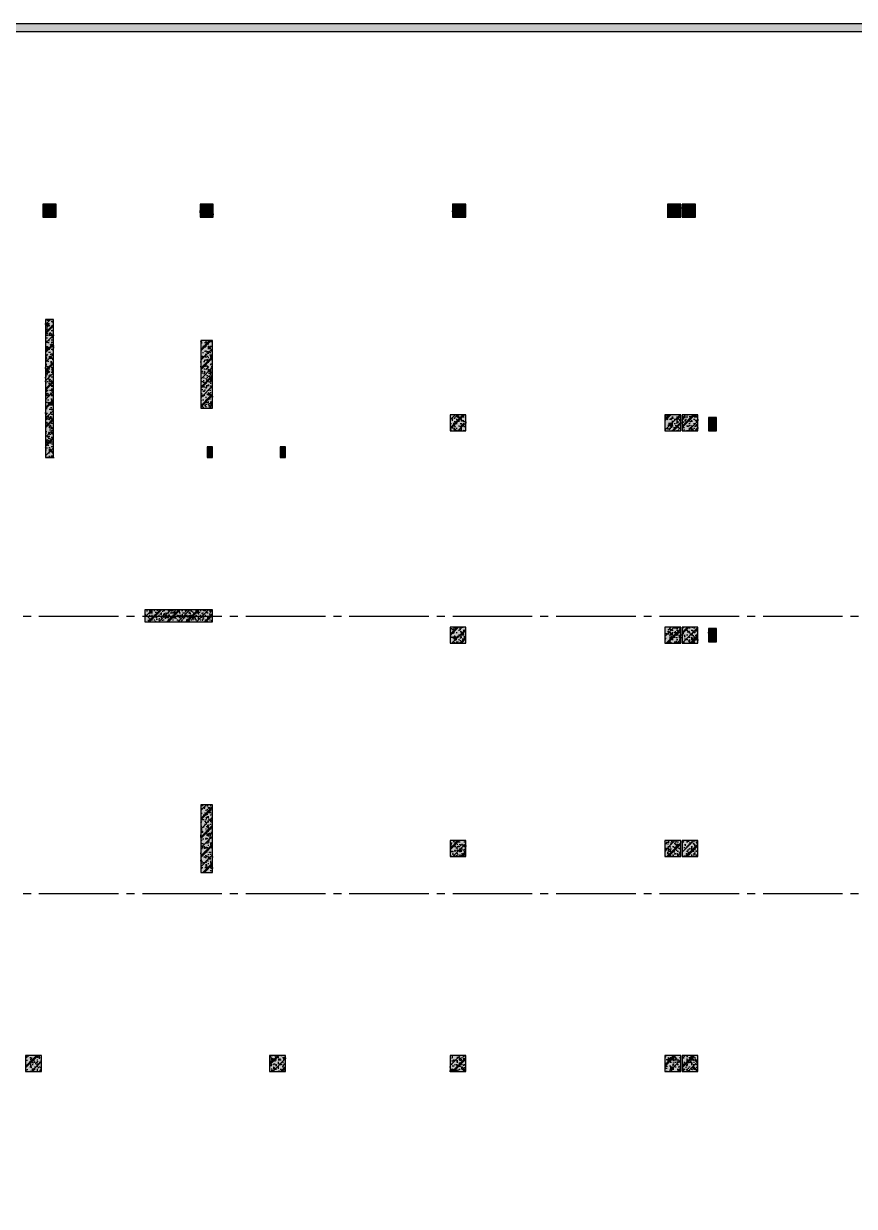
# Model space of a CAD drawing. Header units: millimetres. Extents: x 379264 to 1158416, y -283062 to 356890.
# Drawn here: x 449186 to 480506, y 214030 to 258617 of the extents above; entities that cross this region are included whole.
import ezdxf
from ezdxf.enums import TextEntityAlignment as Align

# ---------------------------------------------------------------- set-up
doc = ezdxf.new("R2010")
doc.units = ezdxf.units.MM
doc.linetypes.add('MB_Luoi truc$0$Center101', pattern=[13, 10, -1, 1, -1])
for name, color, linetype in [('mb_cot ham 2$0$Concrete Hatch', 218, 'Continuous'), ('mb_cot ham 2$0$Concrete Line', 6, 'Continuous'), ('mb_cot ham 2$0$Concrete Solid', 216, 'Continuous'), ('MB_Luoi truc$0$Grid', 34, 'Continuous'), ('MB_Luoi truc$0$Grid Line', 251, 'MB_Luoi truc$0$Center101')]:
    doc.layers.add(name, color=color, linetype=linetype)
doc.styles.add('MB_Luoi truc$0$Grid A-F$0$VNI-HelveCB', font='VHELVCB_0.TTF')

# ---------------------------------------------------------------- blocks, each defined once
blk = doc.blocks.new('*U1596')
at = {"layer": 'MB_Luoi truc$0$Grid Line'}
blk.add_line((0, 0), (0, 438), dxfattribs=at)
at = {"layer": 'MB_Luoi truc$0$Grid', "lineweight": -2, "style": 'MB_Luoi truc$0$Grid A-F$0$VNI-HelveCB'}
for tag, p in [('GRIDSUB', (0, 447)), ('GRID', (0, -9))]:
    blk.add_attdef(tag, text='', height=5, dxfattribs=at).set_placement(p, align=Align.MIDDLE)
blk = doc.blocks.new('*U1649')
at = {"layer": 'mb_cot ham 2$0$Concrete Hatch'}
h = blk.add_hatch(dxfattribs=at)
h.set_pattern_fill('CONCRETE', color=256, scale=50, style=0, pattern_type=2)
h.set_pattern_definition([(45, (-250, -150), (-176.78, 176.78), []), (45, (-250, -100), (-353.55, 353.55), []), (50, (-250, -150), (358.63, -31.38), [37.5, -412.5]), (355, (-250, -150), (-69.38, 376.1), [30, -330]), (100.45, (-220.1, -152.6), (289.25, 344.72), [31.87, -350.57]), (46.18, (-250, -50), (533.62, -82.76), [56.25, -618.75]), (96.64, (-205.53, -56.9), (467.33, 487.06), [47.8, -525.86]), (351.18, (-250, -50), (467.33, 487.06), [45, -495]), (21, (-200, -75), (298.45, -201.31), [37.5, -412.5]), (326, (-200, -75), (121.66, 362.58), [30, -330]), (71.45, (-175.13, -91.78), (420.1, 161.27), [31.87, -350.57]), (37.5, (-250, -150), (6.08, 166.447), [0, -326, 0, -335, 0, -331.25]), (7.5, (-250, -150), (131.535, 197.206), [0, -191, 0, -318.5, 0, -126.25]), (327.5, (-361.5, -150), (266.91, -11.277), [0, -125, 0, -390, 0, -517.5]), (317.5, (-411.5, -150), (291.59, 50.05), [0, -162.5, 0, -259, 0, -367.5]), (0, (-75, 25), (0, 875), [87.5, -787.5]), (0, (187.5, 200), (0, 875), [87.5, -787.5]), (0, (12.5, 550), (0, 875), [87.5, -350, 87.5, -350]), (90, (-75, 25), (-875, 5e-14), [87.5, -787.5]), (90, (12.5, 550), (-875, 5e-14), [87.5, -787.5]), (90, (275, 200), (-875, 5e-14), [87.5, -787.5]), (90, (450, 462.5), (-875, 5e-14), [87.5, -787.5]), (135, (12.5, 25), (-875, 9e-14), [123.76, -1113.7]), (135, (100, 550), (-875, 9e-14), [123.76, -1113.7]), (45, (187.5, 200), (9e-14, 875), [123.76, -247.49, 123.76, -742.46]), (0, (-425, -150), (87.5, 87.5), [-175, 0])])
h.paths.add_polyline_path([(-400, 250), (-400, -350), (200, -350), (200, 250)])
at = {"layer": 'mb_cot ham 2$0$Concrete Solid'}
blk.add_hatch(color=256, dxfattribs=at).paths.add_polyline_path([(-400, 250), (-400, -350), (200, -350), (200, 250)])
at = {"layer": 'mb_cot ham 2$0$Concrete Line'}
blk.add_lwpolyline([(-400, 250), (-400, -350), (200, -350), (200, 250)], close=True, dxfattribs=at)
blk = doc.blocks.new('*U1647')
at = {"layer": 'mb_cot ham 2$0$Concrete Hatch'}
h = blk.add_hatch(dxfattribs=at)
h.set_pattern_fill('CONCRETE', color=256, scale=50, style=0, pattern_type=2)
h.set_pattern_definition([(45, (-150, -150), (-176.78, 176.78), []), (45, (-150, -100), (-353.55, 353.55), []), (50, (-150, -150), (358.63, -31.38), [37.5, -412.5]), (355, (-150, -150), (-69.38, 376.1), [30, -330]), (100.45, (-120.1, -152.6), (289.25, 344.72), [31.87, -350.57]), (46.18, (-150, -50), (533.6, -82.76), [56.25, -618.75]), (96.64, (-105.53, -56.9), (467.33, 487.06), [47.8, -525.86]), (351.18, (-150, -50), (467.33, 487.06), [45, -495]), (21, (-100, -75), (298.45, -201.3), [37.5, -412.5]), (326, (-100, -75), (121.66, 362.58), [30, -330]), (71.45, (-75.13, -91.78), (420.1, 161.27), [31.87, -350.57]), (37.5, (-150, -150), (6.08, 166.447), [0, -326, 0, -335, 0, -331.25]), (7.5, (-150, -150), (131.535, 197.206), [0, -191, 0, -318.5, 0, -126.25]), (327.5, (-261.5, -150), (266.91, -11.277), [0, -125, 0, -390, 0, -517.5]), (317.5, (-311.5, -150), (291.59, 50.05), [0, -162.5, 0, -259, 0, -367.5]), (0, (25, 25), (0, 875), [87.5, -787.5]), (0, (287.5, 200), (0, 875), [87.5, -787.5]), (0, (112.5, 550), (0, 875), [87.5, -350, 87.5, -350]), (90, (25, 25), (-875, 5e-14), [87.5, -787.5]), (90, (112.5, 550), (-875, 5e-14), [87.5, -787.5]), (90, (375, 200), (-875, 5e-14), [87.5, -787.5]), (90, (550, 462.5), (-875, 5e-14), [87.5, -787.5]), (135, (112.5, 25), (-875, 9e-14), [123.76, -1113.7]), (135, (200, 550), (-875, 9e-14), [123.76, -1113.7]), (45, (287.5, 200), (9e-14, 875), [123.76, -247.49, 123.76, -742.46]), (0, (-325, -150), (87.5, 87.5), [-175, 0])])
h.paths.add_polyline_path([(-300, 200), (-300, -300), (200, -300), (200, 200)])
at = {"layer": 'mb_cot ham 2$0$Concrete Solid'}
blk.add_hatch(color=256, dxfattribs=at).paths.add_polyline_path([(-300, 200), (-300, -300), (200, -300), (200, 200)])
at = {"layer": 'mb_cot ham 2$0$Concrete Line'}
blk.add_lwpolyline([(-300, 200), (-300, -300), (200, -300), (200, 200)], close=True, dxfattribs=at)
blk = doc.blocks.new('*U1650')
at = {"layer": 'mb_cot ham 2$0$Concrete Hatch'}
h = blk.add_hatch(dxfattribs=at)
h.set_pattern_fill('CONCRETE', color=256, scale=50, style=0, pattern_type=2)
h.set_pattern_definition([(45, (-50, -250), (-176.78, 176.78), []), (45, (-50, -200), (-353.55, 353.55), []), (50, (-50, -250), (358.63, -31.38), [37.5, -412.5]), (355, (-50, -250), (-69.38, 376.1), [30, -330]), (100.45, (-20.1, -252.6), (289.25, 344.72), [31.87, -350.57]), (46.18, (-50, -150), (533.62, -82.76), [56.25, -618.75]), (96.64, (-5.53, -156.9), (467.33, 487.06), [47.8, -525.86]), (351.18, (-50, -150), (467.33, 487.06), [45, -495]), (21, (0, -175), (298.45, -201.31), [37.5, -412.5]), (326, (0, -175), (121.66, 362.58), [30, -330]), (71.45, (24.87, -191.78), (420.1, 161.27), [31.87, -350.57]), (37.5, (-50, -250), (6.08, 166.447), [0, -326, 0, -335, 0, -331.25]), (7.5, (-50, -250), (131.535, 197.206), [0, -191, 0, -318.5, 0, -126.25]), (327.5, (-161.5, -250), (266.91, -11.277), [0, -125, 0, -390, 0, -517.5]), (317.5, (-211.5, -250), (291.59, 50.05), [0, -162.5, 0, -259, 0, -367.5]), (0, (125, -75), (0, 875), [87.5, -787.5]), (0, (387.5, 100), (0, 875), [87.5, -787.5]), (0, (212.5, 450), (0, 875), [87.5, -350, 87.5, -350]), (90, (125, -75), (-875, 5e-14), [87.5, -787.5]), (90, (212.5, 450), (-875, 5e-14), [87.5, -787.5]), (90, (475, 100), (-875, 5e-14), [87.5, -787.5]), (90, (650, 362.5), (-875, 5e-14), [87.5, -787.5]), (135, (212.5, -75), (-875, 9e-14), [123.76, -1113.7]), (135, (300, 450), (-875, 9e-14), [123.76, -1113.7]), (45, (387.5, 100), (9e-14, 875), [123.76, -247.49, 123.76, -742.46]), (0, (-225, -250), (87.5, 87.5), [-175, 0])])
h.paths.add_polyline_path([(-300, 200), (-300, -400), (300, -400), (300, 200)])
at = {"layer": 'mb_cot ham 2$0$Concrete Solid'}
blk.add_hatch(color=256, dxfattribs=at).paths.add_polyline_path([(-300, 200), (-300, -400), (300, -400), (300, 200)])
at = {"layer": 'mb_cot ham 2$0$Concrete Line'}
blk.add_lwpolyline([(-300, 200), (-300, -400), (300, -400), (300, 200)], close=True, dxfattribs=at)
blk = doc.blocks.new('*U1651')
at = {"layer": 'mb_cot ham 2$0$Concrete Hatch'}
h = blk.add_hatch(dxfattribs=at)
h.set_pattern_fill('CONCRETE', color=256, scale=50, style=0, pattern_type=2)
h.set_pattern_definition([(45, (-150, -250), (-176.78, 176.78), []), (45, (-150, -200), (-353.55, 353.55), []), (50, (-150, -250), (358.63, -31.38), [37.5, -412.5]), (355, (-150, -250), (-69.38, 376.1), [30, -330]), (100.45, (-120.1, -252.6), (289.25, 344.72), [31.87, -350.57]), (46.18, (-150, -150), (533.62, -82.76), [56.25, -618.75]), (96.64, (-105.53, -156.9), (467.33, 487.06), [47.8, -525.86]), (351.18, (-150, -150), (467.33, 487.06), [45, -495]), (21, (-100, -175), (298.45, -201.31), [37.5, -412.5]), (326, (-100, -175), (121.66, 362.58), [30, -330]), (71.45, (-75.13, -191.78), (420.1, 161.27), [31.87, -350.57]), (37.5, (-150, -250), (6.08, 166.447), [0, -326, 0, -335, 0, -331.25]), (7.5, (-150, -250), (131.535, 197.206), [0, -191, 0, -318.5, 0, -126.25]), (327.5, (-261.5, -250), (266.91, -11.277), [0, -125, 0, -390, 0, -517.5]), (317.5, (-311.5, -250), (291.59, 50.05), [0, -162.5, 0, -259, 0, -367.5]), (0, (25, -75), (0, 875), [87.5, -787.5]), (0, (287.5, 100), (0, 875), [87.5, -787.5]), (0, (112.5, 450), (0, 875), [87.5, -350, 87.5, -350]), (90, (25, -75), (-875, 5e-14), [87.5, -787.5]), (90, (112.5, 450), (-875, 5e-14), [87.5, -787.5]), (90, (375, 100), (-875, 5e-14), [87.5, -787.5]), (90, (550, 362.5), (-875, 5e-14), [87.5, -787.5]), (135, (112.5, -75), (-875, 9e-14), [123.76, -1113.7]), (135, (200, 450), (-875, 9e-14), [123.76, -1113.7]), (45, (287.5, 100), (9e-14, 875), [123.76, -247.49, 123.76, -742.46]), (0, (-325, -250), (87.5, 87.5), [-175, 0])])
h.paths.add_polyline_path([(-350, 200), (-350, -400), (250, -400), (250, 200)])
at = {"layer": 'mb_cot ham 2$0$Concrete Solid'}
blk.add_hatch(color=256, dxfattribs=at).paths.add_polyline_path([(-350, 200), (-350, -400), (250, -400), (250, 200)])
at = {"layer": 'mb_cot ham 2$0$Concrete Line'}
blk.add_lwpolyline([(-350, 200), (-350, -400), (250, -400), (250, 200)], close=True, dxfattribs=at)
blk = doc.blocks.new('*U1608')
at = {"layer": 'mb_cot ham 2$0$Concrete Hatch'}
h = blk.add_hatch(dxfattribs=at)
h.set_pattern_fill('CONCRETE', color=256, scale=50, style=0, pattern_type=2)
h.set_pattern_definition([(45, (150, -4950), (-176.777, 176.777), []), (45, (150, -4900), (-353.553, 353.553), []), (50, (150, -4950), (358.63, -31.376), [37.5, -412.5]), (355, (150, -4950), (-69.376, 376.096), [30, -330]), (100.4514, (179.9, -4952.6), (289.255, 344.72), [31.87, -350.57]), (46.184, (150, -4850), (533.62, -82.76), [56.25, -618.75]), (96.636, (194.47, -4856.9), (467.33, 487.06), [47.805, -525.856]), (351.184, (150, -4850), (467.33, 487.06), [45, -495]), (21, (200, -4875), (298.454, -201.31), [37.5, -412.5]), (326, (200, -4875), (121.658, 362.575), [30, -330]), (71.4514, (224.87, -4891.78), (420.111, 161.265), [31.87, -350.57]), (37.5, (150, -4950), (6.08, 166.447), [0, -326, 0, -335, 0, -331.25]), (7.5, (150, -4950), (131.535, 197.206), [0, -191, 0, -318.5, 0, -126.25]), (327.5, (38.5, -4950), (266.9112, -11.2774), [0, -125, 0, -390, 0, -517.5]), (317.5, (-11.5, -4950), (291.593, 50.052), [0, -162.5, 0, -259, 0, -367.5]), (0, (325, -4775), (0, 875), [87.5, -787.5]), (0, (587.5, -4600), (0, 875), [87.5, -787.5]), (0, (412.5, -4250), (0, 875), [87.5, -350, 87.5, -350]), (90, (325, -4775), (-875, 5e-14), [87.5, -787.5]), (90, (412.5, -4250), (-875, 5e-14), [87.5, -787.5]), (90, (675, -4600), (-875, 5e-14), [87.5, -787.5]), (90, (850, -4337.5), (-875, 5e-14), [87.5, -787.5]), (135, (412.5, -4775), (-875.02, 9e-14), [123.76, -1113.7]), (135, (500, -4250), (-875.02, 9e-14), [123.76, -1113.7]), (45, (587.5, -4600), (9e-14, 875.02), [123.76, -247.485, 123.76, -742.455]), (0, (-25, -4950), (87.5, 87.5), [-175, 0])])
h.paths.add_polyline_path([(-50, 150), (-50, -5050), (250, -5050), (250, 150)])
at = {"layer": 'mb_cot ham 2$0$Concrete Solid'}
blk.add_hatch(color=256, dxfattribs=at).paths.add_polyline_path([(-50, 150), (-50, -5050), (250, -5050), (250, 150)])
at = {"layer": 'mb_cot ham 2$0$Concrete Line'}
blk.add_lwpolyline([(-50, 150), (-50, -5050), (250, -5050), (250, 150)], close=True, dxfattribs=at)
blk = doc.blocks.new('*U1607')
at = {"layer": 'mb_cot ham 2$0$Concrete Hatch'}
h = blk.add_hatch(dxfattribs=at)
h.set_pattern_fill('CONCRETE', color=256, scale=50, style=0, pattern_type=2)
h.set_pattern_definition([(45, (100, -2300), (-176.777, 176.777), []), (45, (100, -2250), (-353.55, 353.55), []), (50, (100, -2300), (358.63, -31.376), [37.5, -412.5]), (355, (100, -2300), (-69.376, 376.096), [30, -330]), (100.451, (129.9, -2302.6), (289.255, 344.72), [31.87, -350.57]), (46.184, (100, -2200), (533.62, -82.76), [56.25, -618.75]), (96.636, (144.47, -2206.9), (467.33, 487.06), [47.81, -525.86]), (351.184, (100, -2200), (467.33, 487.06), [45, -495]), (21, (150, -2225), (298.454, -201.31), [37.5, -412.5]), (326, (150, -2225), (121.66, 362.575), [30, -330]), (71.451, (174.87, -2241.78), (420.11, 161.265), [31.87, -350.57]), (37.5, (100, -2300), (6.08, 166.447), [0, -326, 0, -335, 0, -331.25]), (7.5, (100, -2300), (131.535, 197.206), [0, -191, 0, -318.5, 0, -126.25]), (327.5, (-11.5, -2300), (266.911, -11.2774), [0, -125, 0, -390, 0, -517.5]), (317.5, (-61.5, -2300), (291.593, 50.052), [0, -162.5, 0, -259, 0, -367.5]), (0, (275, -2125), (0, 875), [87.5, -787.5]), (0, (537.5, -1950), (0, 875), [87.5, -787.5]), (0, (362.5, -1600), (0, 875), [87.5, -350, 87.5, -350]), (90, (275, -2125), (-875, 5e-14), [87.5, -787.5]), (90, (362.5, -1600), (-875, 5e-14), [87.5, -787.5]), (90, (625, -1950), (-875, 5e-14), [87.5, -787.5]), (90, (800, -1687.5), (-875, 5e-14), [87.5, -787.5]), (135, (362.5, -2125), (-875.02, 9e-14), [123.76, -1113.7]), (135, (450, -1600), (-875.02, 9e-14), [123.76, -1113.7]), (45, (537.5, -1950), (9e-14, 875.02), [123.76, -247.49, 123.76, -742.46]), (0, (-75, -2300), (87.5, 87.5), [-175, 0])])
h.paths.add_polyline_path([(-150, 150), (-150, -2400), (300, -2400), (300, 150)])
at = {"layer": 'mb_cot ham 2$0$Concrete Solid'}
blk.add_hatch(color=256, dxfattribs=at).paths.add_polyline_path([(-150, 150), (-150, -2400), (300, -2400), (300, 150)])
at = {"layer": 'mb_cot ham 2$0$Concrete Line'}
blk.add_lwpolyline([(-150, 150), (-150, -2400), (300, -2400), (300, 150)], close=True, dxfattribs=at)
blk = doc.blocks.new('*U1618')
at = {"layer": 'mb_cot ham 2$0$Concrete Hatch'}
h = blk.add_hatch(dxfattribs=at)
h.set_pattern_fill('CONCRETE', color=256, scale=50, style=0, pattern_type=2)
h.set_pattern_definition([(45, (2000, -200), (-176.777, 176.777), []), (45, (2000, -150), (-353.55, 353.55), []), (50, (2000, -200), (358.63, -31.376), [37.5, -412.5]), (355, (2000, -200), (-69.376, 376.096), [30, -330]), (100.451, (2029.9, -202.6), (289.255, 344.72), [31.87, -350.57]), (46.184, (2000, -100), (533.62, -82.76), [56.25, -618.75]), (96.636, (2044.47, -106.9), (467.33, 487.06), [47.8, -525.86]), (351.184, (2000, -100), (467.33, 487.06), [45, -495]), (21, (2050, -125), (298.454, -201.31), [37.5, -412.5]), (326, (2050, -125), (121.66, 362.575), [30, -330]), (71.451, (2074.87, -141.78), (420.11, 161.265), [31.87, -350.57]), (37.5, (2000, -200), (6.08, 166.447), [0, -326, 0, -335, 0, -331.25]), (7.5, (2000, -200), (131.535, 197.206), [0, -191, 0, -318.5, 0, -126.25]), (327.5, (1888.5, -200), (266.911, -11.2774), [0, -125, 0, -390, 0, -517.5]), (317.5, (1838.5, -200), (291.593, 50.052), [0, -162.5, 0, -259, 0, -367.5]), (0, (2175, -25), (0, 875), [87.5, -787.5]), (0, (2437.5, 150), (0, 875), [87.5, -787.5]), (0, (2262.5, 500), (0, 875), [87.5, -350, 87.5, -350]), (90, (2175, -25), (-875, 5e-14), [87.5, -787.5]), (90, (2262.5, 500), (-875, 5e-14), [87.5, -787.5]), (90, (2525, 150), (-875, 5e-14), [87.5, -787.5]), (90, (2700, 412.5), (-875, 5e-14), [87.5, -787.5]), (135, (2262.5, -25), (-875.02, 9e-14), [123.76, -1113.7]), (135, (2350, 500), (-875.02, 9e-14), [123.76, -1113.7]), (45, (2437.5, 150), (9e-14, 875.02), [123.76, -247.485, 123.76, -742.455]), (0, (1825, -200), (87.5, 87.5), [-175, 0])])
h.paths.add_polyline_path([(-250, 150), (-250, -300), (2300, -300), (2300, 150)])
at = {"layer": 'mb_cot ham 2$0$Concrete Solid'}
blk.add_hatch(color=256, dxfattribs=at).paths.add_polyline_path([(-250, 150), (-250, -300), (2300, -300), (2300, 150)])
at = {"layer": 'mb_cot ham 2$0$Concrete Line'}
blk.add_lwpolyline([(-250, 150), (-250, -300), (2300, -300), (2300, 150)], close=True, dxfattribs=at)
blk = doc.blocks.new('*U1646')
at = {"layer": 'mb_cot ham 2$0$Concrete Hatch'}
h = blk.add_hatch(dxfattribs=at)
h.set_pattern_fill('CONCRETE', color=256, scale=50, style=0, pattern_type=2)
h.set_pattern_definition([(45, (50, -350), (-176.78, 176.78), []), (45, (50, -300), (-353.55, 353.55), []), (50, (50, -350), (358.63, -31.38), [37.5, -412.5]), (355, (50, -350), (-69.38, 376.1), [30, -330]), (100.45, (79.9, -352.6), (289.25, 344.72), [31.87, -350.57]), (46.18, (50, -250), (533.6, -82.76), [56.25, -618.75]), (96.64, (94.47, -256.9), (467.33, 487.06), [47.8, -525.86]), (351.18, (50, -250), (467.33, 487.06), [45, -495]), (21, (100, -275), (298.45, -201.3), [37.5, -412.5]), (326, (100, -275), (121.66, 362.58), [30, -330]), (71.45, (124.87, -291.78), (420.1, 161.27), [31.87, -350.57]), (37.5, (50, -350), (6.08, 166.447), [0, -326, 0, -335, 0, -331.25]), (7.5, (50, -350), (131.535, 197.206), [0, -191, 0, -318.5, 0, -126.25]), (327.5, (-61.5, -350), (266.91, -11.277), [0, -125, 0, -390, 0, -517.5]), (317.5, (-111.5, -350), (291.59, 50.05), [0, -162.5, 0, -259, 0, -367.5]), (0, (225, -175), (0, 875), [87.5, -787.5]), (0, (487.5, -1e-09), (0, 875), [87.5, -787.5]), (0, (312.5, 350), (0, 875), [87.5, -350, 87.5, -350]), (90, (225, -175), (-875, 5e-14), [87.5, -787.5]), (90, (312.5, 350), (-875, 5e-14), [87.5, -787.5]), (90, (575, -1e-09), (-875, 5e-14), [87.5, -787.5]), (90, (750, 262.5), (-875, 5e-14), [87.5, -787.5]), (135, (312.5, -175), (-875, 9e-14), [123.76, -1113.7]), (135, (400, 350), (-875, 9e-14), [123.76, -1113.7]), (45, (487.5, -1e-09), (9e-14, 875), [123.76, -247.49, 123.76, -742.46]), (0, (-125, -350), (87.5, 87.5), [-175, 0])])
h.paths.add_polyline_path([(-50, 50), (-50, -350), (150, -350), (150, 50)])
at = {"layer": 'mb_cot ham 2$0$Concrete Solid'}
blk.add_hatch(color=256, dxfattribs=at).paths.add_polyline_path([(-50, 50), (-50, -350), (150, -350), (150, 50)])
at = {"layer": 'mb_cot ham 2$0$Concrete Line'}
blk.add_lwpolyline([(-50, 50), (-50, -350), (150, -350), (150, 50)], close=True, dxfattribs=at)
blk = doc.blocks.new('*U1648')
at = {"layer": 'mb_cot ham 2$0$Concrete Hatch'}
h = blk.add_hatch(dxfattribs=at)
h.set_pattern_fill('CONCRETE', color=256, scale=50, style=0, pattern_type=2)
h.set_pattern_definition([(45, (-50, -150), (-176.78, 176.78), []), (45, (-50, -100), (-353.55, 353.55), []), (50, (-50, -150), (358.63, -31.38), [37.5, -412.5]), (355, (-50, -150), (-69.38, 376.1), [30, -330]), (100.45, (-20.1, -152.6), (289.25, 344.72), [31.87, -350.57]), (46.18, (-50, -50), (533.6, -82.76), [56.25, -618.75]), (96.64, (-5.53, -56.9), (467.33, 487.06), [47.8, -525.86]), (351.18, (-50, -50), (467.33, 487.06), [45, -495]), (21, (0, -75), (298.45, -201.3), [37.5, -412.5]), (326, (0, -75), (121.66, 362.58), [30, -330]), (71.45, (24.87, -91.78), (420.1, 161.27), [31.87, -350.57]), (37.5, (-50, -150), (6.08, 166.447), [0, -326, 0, -335, 0, -331.25]), (7.5, (-50, -150), (131.535, 197.206), [0, -191, 0, -318.5, 0, -126.25]), (327.5, (-161.5, -150), (266.91, -11.277), [0, -125, 0, -390, 0, -517.5]), (317.5, (-211.5, -150), (291.59, 50.05), [0, -162.5, 0, -259, 0, -367.5]), (0, (125, 25), (0, 875), [87.5, -787.5]), (0, (387.5, 200), (0, 875), [87.5, -787.5]), (0, (212.5, 550), (0, 875), [87.5, -350, 87.5, -350]), (90, (125, 25), (-875, 5e-14), [87.5, -787.5]), (90, (212.5, 550), (-875, 5e-14), [87.5, -787.5]), (90, (475, 200), (-875, 5e-14), [87.5, -787.5]), (90, (650, 462.5), (-875, 5e-14), [87.5, -787.5]), (135, (212.5, 25), (-875, 9e-14), [123.76, -1113.7]), (135, (300, 550), (-875, 9e-14), [123.76, -1113.7]), (45, (387.5, 200), (9e-14, 875), [123.76, -247.49, 123.76, -742.46]), (0, (-225, -150), (87.5, 87.5), [-175, 0])])
h.paths.add_polyline_path([(-300, 250), (-300, -350), (300, -350), (300, 250)])
at = {"layer": 'mb_cot ham 2$0$Concrete Solid'}
blk.add_hatch(color=256, dxfattribs=at).paths.add_polyline_path([(-300, 250), (-300, -350), (300, -350), (300, 250)])
at = {"layer": 'mb_cot ham 2$0$Concrete Line'}
blk.add_lwpolyline([(-300, 250), (-300, -350), (300, -350), (300, 250)], close=True, dxfattribs=at)
blk = doc.blocks.new('*U1661')
at = {"layer": 'mb_cot ham 2$0$Concrete Hatch'}
h = blk.add_hatch(dxfattribs=at)
h.set_pattern_fill('CONCRETE', color=256, scale=50, style=0, pattern_type=2)
h.set_pattern_definition([(45, (150, -450), (-176.78, 176.78), []), (45, (150, -400), (-353.55, 353.55), []), (50, (150, -450), (358.63, -31.38), [37.5, -412.5]), (355, (150, -450), (-69.38, 376.1), [30, -330]), (100.45, (179.9, -452.6), (289.25, 344.72), [31.87, -350.57]), (46.18, (150, -350), (533.6, -82.76), [56.25, -618.75]), (96.64, (194.47, -356.9), (467.33, 487.06), [47.8, -525.86]), (351.18, (150, -350), (467.33, 487.06), [45, -495]), (21, (200, -375), (298.45, -201.31), [37.5, -412.5]), (326, (200, -375), (121.66, 362.58), [30, -330]), (71.45, (224.87, -391.78), (420.1, 161.27), [31.87, -350.57]), (37.5, (150, -450), (6.08, 166.447), [0, -326, 0, -335, 0, -331.25]), (7.5, (150, -450), (131.535, 197.206), [0, -191, 0, -318.5, 0, -126.25]), (327.5, (38.5, -450), (266.91, -11.277), [0, -125, 0, -390, 0, -517.5]), (317.5, (-11.5, -450), (291.59, 50.05), [0, -162.5, 0, -259, 0, -367.5]), (0, (325, -275), (0, 875), [87.5, -787.5]), (0, (587.5, -100), (0, 875), [87.5, -787.5]), (0, (412.5, 250), (0, 875), [87.5, -350, 87.5, -350]), (90, (325, -275), (-875, 5e-14), [87.5, -787.5]), (90, (412.5, 250), (-875, 5e-14), [87.5, -787.5]), (90, (675, -100), (-875, 5e-14), [87.5, -787.5]), (90, (850, 162.5), (-875, 5e-14), [87.5, -787.5]), (135, (412.5, -275), (-875, 9e-14), [123.76, -1113.7]), (135, (500, 250), (-875, 9e-14), [123.76, -1113.7]), (45, (587.5, -100), (9e-14, 875), [123.76, -247.49, 123.76, -742.46]), (0, (-25, -450), (87.5, 87.5), [-175, 0])])
h.paths.add_polyline_path([(-50, 50), (-50, -450), (250, -450), (250, 50)])
at = {"layer": 'mb_cot ham 2$0$Concrete Solid'}
blk.add_hatch(color=256, dxfattribs=at).paths.add_polyline_path([(-50, 50), (-50, -450), (250, -450), (250, 50)])
at = {"layer": 'mb_cot ham 2$0$Concrete Line'}
blk.add_lwpolyline([(-50, 50), (-50, -450), (250, -450), (250, 50)], close=True, dxfattribs=at)

msp = doc.modelspace()

# ---------------------------------------------------------------- hatches: boundary and pattern name
at = {"layer": 'mb_cot ham 2$0$Concrete Hatch'}
h = msp.add_hatch(dxfattribs=at)
h.set_pattern_fill('BTCT', color=256, scale=100, style=0, pattern_type=2)
h.set_pattern_definition([(45, (404461.1, 95217.43), (-176.7767, 176.7767), []), (45, (404461.1, 95327.43), (-176.7767, 176.7767), []), (50, (404461.1, 95217.43), (717.2602, -62.7521), [75, -825]), (355, (404461.1, 95217.4), (-138.7513, 752.192), [60, -660]), (100.4514, (404520.9, 95212.2), (578.5094, 689.4395), [63.7402, -701.142]), (46.1842, (404461.1, 95417.4), (1067.241, -165.519), [112.5, -1237.5]), (96.6356, (404550, 95403.6), (934.6627, 974.118), [95.61, -1051.713]), (351.1842, (404461.1, 95417.4), (934.662, 974.1186), [90, -990]), (21, (404561.1, 95367.43), (596.907, -402.6189), [75, -825]), (326, (404561.1, 95367.4), (243.3153, 725.15), [60, -660]), (71.4514, (404610.85, 95333.9), (840.2226, 322.5305), [63.7402, -701.142]), (37.5, (404461.1, 95217.43), (12.15986, 332.89385), [0, -652, 0, -670, 0, -662.5]), (7.5, (404461.1, 95217.43), (263.06954, 394.4117), [0, -382, 0, -637, 0, -252.5]), (327.5, (404238.1, 95217.43), (533.82244, -22.55487), [0, -250, 0, -780, 0, -1035]), (317.5, (404138.1, 95217.43), (583.1862, 100.105), [0, -325, 0, -518, 0, -735]), (0, (404811.1, 95567.4), (0, 1750), [175, -1575]), (0, (405336.1, 95917.4), (0, 1750), [175, -1575]), (0, (404986.1, 96617.4), (0, 1750), [175, -700, 175, -700]), (90, (404811.1, 95567.4), (-1750, 1e-13), [175, -1575]), (90, (404986.1, 96617.4), (-1750, 1e-13), [175, -1575]), (90, (405511.1, 95917.4), (-1750, 1e-13), [175, -1575]), (90, (405861.1, 96442.4), (-1750, 1e-13), [175, -1575]), (135, (404986.1, 95567.4), (-1750.033, 2e-13), [247.52, -2227.4]), (135, (405161.1, 96617.4), (-1750.033, 2e-13), [247.52, -2227.4]), (45, (405336.1, 95917.4), (0, 1750.033), [247.52, -494.97, 247.52, -1484.91]), (0, (404111.1, 95217.43), (175, 175), [-350, 0])])
h.paths.add_polyline_path([(510211.11, 89303.8), (507895.84, 86517.43), (437111.11, 86517.43), (437111.11, 179567.43), (404461.11, 179567.43), (404461.11, 180967.43), (393861.11, 180967.43), (393861.11, 258317.43), (503994.83, 258317.43), (510211.11, 253327.84), (510211.11, 222639.3), (510211.11, 222558.4)], flags=16)
h.paths.add_polyline_path([(504100.34, 258617.43), (393561.11, 258617.43), (393561.11, 180667.43), (404161.11, 180667.43), (404161.11, 179267.43), (436811.11, 179267.43), (436811.11, 86217.43), (508036.61, 86217.43), (510511.11, 89195.42), (510511.11, 253471.73)])
at = {"layer": 'mb_cot ham 2$0$Concrete Solid'}
h = msp.add_hatch(color=256, dxfattribs=at)
h.paths.add_polyline_path([(510211.11, 89303.8), (507895.84, 86517.43), (437111.11, 86517.43), (437111.11, 179567.43), (404461.11, 179567.43), (404461.11, 180967.43), (393861.11, 180967.43), (393861.11, 258317.43), (503994.83, 258317.43), (510211.11, 253327.84)], flags=16)
h.paths.add_polyline_path([(504100.34, 258617.43), (393561.11, 258617.43), (393561.11, 180667.43), (404161.11, 180667.43), (404161.11, 179267.43), (436811.11, 179267.43), (436811.11, 86217.43), (508036.61, 86217.43), (510511.11, 89195.42), (510511.11, 253471.73)])

# ---------------------------------------------------------------- linework, layer by layer
at = {"layer": 'mb_cot ham 2$0$Concrete Line'}
for points in [[(436811.11, 179267.43), (404161.11, 179267.43), (404161.11, 180667.43), (393561.11, 180667.43), (393561.11, 258617.43), (504100.34, 258617.43), (510511.11, 253471.73), (510511.11, 89195.42), (508036.61, 86217.43), (436811.11, 86217.43)], [(437111.11, 179567.43), (404461.11, 179567.43), (404461.11, 180967.43), (393861.11, 180967.43), (393861.11, 258317.43), (503994.83, 258317.43), (510211.11, 253327.84), (510211.11, 89303.8), (507895.84, 86517.43), (437111.11, 86517.43)]]:
    msp.add_lwpolyline(points, close=True, dxfattribs=at)

# ---------------------------------------------------------------- block references
for name, p in [('*U1647', (450211.11, 251617.45)), ('*U1647', (456136.11, 251617.45)), ('*U1647', (465661.11, 251617.44)), ('*U1647', (473761.11, 251617.45)), ('*U1647', (474311.11, 251617.44)), ('*U1649', (465661.11, 243617.44)), ('*U1649', (473761.11, 243617.44)), ('*U1648', (474311.11, 243617.44)), ('*U1661', (475061.11, 243717.93)), ('*U1646', (456161.11, 242617.43)), ('*U1646', (458911.11, 242617.43)), ('*U1649', (465661.11, 235617.43)), ('*U1649', (473761.11, 235617.43)), ('*U1648', (474311.11, 235617.43)), ('*U1661', (475061.11, 235767.93)), ('*U1650', (465561.11, 227617.43)), ('*U1650', (473661.11, 227617.43)), ('*U1650', (474311.11, 227617.43)), ('*U1650', (449561.11, 219517.43)), ('*U1651', (458811.11, 219517.43)), ('*U1650', (465561.11, 219517.43)), ('*U1650', (473661.11, 219517.43)), ('*U1650', (474311.11, 219517.43))]:
    msp.add_blockref(name, p)
for name, p in [('*U1608', (450061.11, 247317.43)), ('*U1607', (456011.11, 246517.43)), ('*U1618', (454011.11, 236367.43)), ('*U1607', (456011.11, 229017.43))]:
    msp.add_blockref(name, p, dxfattribs=at)
at = {"layer": 'MB_Luoi truc$0$Grid', "xscale": 300.0000000000008, "yscale": 300.0000000000008, "zscale": 300.0000000000008, "rotation": 90}
for p in [(515164.03, 236267.43), (515164.03, 225817.43)]:
    msp.add_blockref('*U1596', p, dxfattribs=at)

doc.saveas('drawing.dxf')
